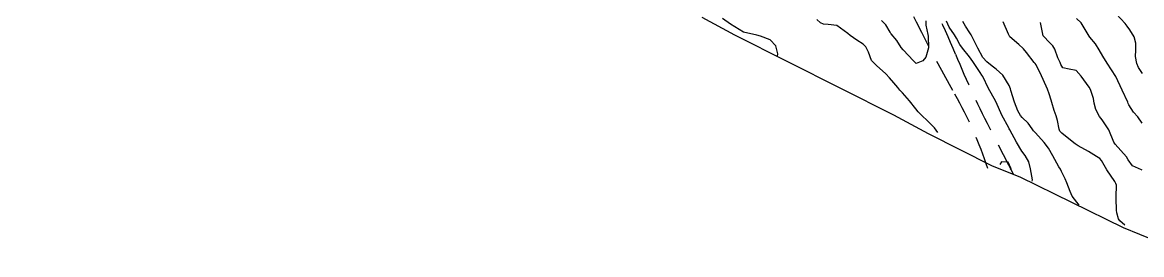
# Model space of a CAD drawing. Header units: metres. Extents: x 298520 to 308411, y 7433745 to 7450750.
# Drawn here: x 302847.1 to 303015.2, y 7440598.3 to 7440633.1 of the extents above; entities that cross this region are included whole.
import ezdxf

# ---------------------------------------------------------------- set-up
doc = ezdxf.new("R2010")
doc.units = ezdxf.units.M
doc.header["$LTSCALE"] = 10
doc.linetypes.add('DASHED', pattern=[0.75, 0.5, -0.25])
for name, color, linetype in [('Area', 45, 'Continuous'), ('Curvas de Nivel 1m', 11, 'Continuous'), ('Curvas de Nivel 5m', 15, 'Continuous'), ('Vias Secundárias', 230, 'DASHED')]:
    doc.layers.add(name, color=color, linetype=linetype)

msp = doc.modelspace()

# ---------------------------------------------------------------- linework, layer by layer
at = {"layer": 'Area'}
msp.add_polyline3d([(303022.33, 7440598.28, 756.28), (303012.54, 7440602.31, 755.14), (302996.98, 7440609.87, 752.64), (302992.86, 7440611.54, 751.38), (302983.21, 7440616.37, 754.49), (302978.01, 7440619.16, 751.3), (302954.15, 7440631.16, 750.76), (302949.22, 7440633.8, 750.9)], dxfattribs=at)
at = {"layer": 'Curvas de Nivel 1m', "flags": 128}
for points, elevation in [([(302984.63, 7440616.6), (302984.11, 7440617.28), (302983.3, 7440618.11), (302982.02, 7440619.31), (302981.69, 7440619.68), (302981.32, 7440620.15), (302980.38, 7440621.33), (302979.34, 7440622.54), (302978.95, 7440622.95), (302978.61, 7440623.35), (302978.03, 7440624.02), (302977.37, 7440624.79), (302976.82, 7440625.38), (302975.4, 7440626.63), (302974.67, 7440627.4), (302974.2, 7440628.63), (302973.83, 7440629.41), (302973.44, 7440629.81), (302972.45, 7440630.43), (302971.45, 7440631.12), (302971.1, 7440631.44), (302969.46, 7440632.63), (302968.16, 7440632.78), (302967.47, 7440632.81), (302967, 7440633.02), (302966.47, 7440633.5)], 751), ([(302982.81, 7440633.3), (302982.82, 7440632.66), (302983.15, 7440631.29), (302983.2, 7440631.04), (302983.24, 7440629.29), (302982.85, 7440627.86), (302982.39, 7440627.31), (302981.4, 7440626.94), (302980.96, 7440627.32), (302979.43, 7440628.96), (302979.13, 7440629.34), (302978.5, 7440630.4), (302977.64, 7440631.36), (302977.55, 7440631.45), (302977.46, 7440631.62), (302976.81, 7440632.72), (302976.18, 7440633.38)], 752), ([(302998.8, 7440609.3), (302998.83, 7440609.47), (302998.57, 7440611.11), (302998.3, 7440612.19), (302997.75, 7440613.12), (302997.24, 7440613.79), (302996.43, 7440615.14), (302995.45, 7440616.98), (302995.35, 7440617.15), (302995.28, 7440617.26), (302994.25, 7440619.16), (302993.39, 7440621.11), (302993.37, 7440621.17), (302993.33, 7440621.25), (302992.62, 7440622.46), (302992.26, 7440623.19), (302991.38, 7440624.96), (302991.25, 7440625.2), (302991, 7440625.6), (302989.91, 7440627.21), (302989.41, 7440627.92), (302988.32, 7440629.24), (302987.96, 7440629.77), (302987.45, 7440630.73), (302987.13, 7440631.25), (302986.32, 7440632.4), (302985.96, 7440633.27)], 752), ([(303005.85, 7440605.67), (303004.81, 7440607.04), (303004.49, 7440607.72), (303004.03, 7440609.05), (303003.78, 7440609.63), (303003.21, 7440610.75), (303003.04, 7440611.06), (303002.83, 7440611.45), (303001.92, 7440613.07), (303001.25, 7440614.22), (303000.62, 7440615.09), (302999.28, 7440616.53), (302999, 7440616.83), (302998.81, 7440617.11), (302998.18, 7440618), (302997.31, 7440618.85), (302997.04, 7440619.13), (302996.63, 7440619.83), (302996.13, 7440621.14), (302995.62, 7440622.88), (302995.53, 7440623.15), (302995.36, 7440623.61), (302994.42, 7440625.16), (302993.39, 7440626.06), (302992.77, 7440626.55), (302991.97, 7440627.19), (302991.41, 7440627.81), (302990.62, 7440629.21), (302989.83, 7440630.83), (302989.65, 7440631.22), (302989.46, 7440631.54), (302988.79, 7440632.55), (302988.39, 7440633.24)], 753), ([(303015.3, 7440618), (303014.66, 7440618.92), (303014.04, 7440619.65), (303013.33, 7440620.74), (303013.23, 7440620.94), (303013.15, 7440621.13), (303012.33, 7440622.95), (303011.38, 7440624.96), (303010.06, 7440626.97), (303009.42, 7440628.03), (303008.88, 7440628.99), (303008.31, 7440629.86), (303007.45, 7440630.88), (303007.35, 7440631.01), (303007.21, 7440631.26), (303006.14, 7440633.02), (303005.48, 7440633.66)], 756), ([(303015.39, 7440625.43), (303014.79, 7440626.32), (303014.54, 7440626.92), (303014.34, 7440628), (303014.36, 7440628.92), (303014.38, 7440629.99), (303014.1, 7440630.92), (303013.46, 7440631.97), (303013.06, 7440632.52), (303012.75, 7440632.94), (303011.49, 7440634.34)], 757), ([(303012.71, 7440602.7), (303011.97, 7440603.34), (303011.79, 7440603.62), (303011.54, 7440604.55), (303011.47, 7440604.96), (303011.41, 7440606.7), (303011.42, 7440606.96), (303011.45, 7440608.69), (303011.37, 7440608.96), (303011.2, 7440609.24), (303010.01, 7440610.97), (303009.23, 7440612.36), (303008.95, 7440612.7), (303008.48, 7440612.99), (303007.24, 7440613.73), (303005.7, 7440614.58), (303005.26, 7440614.88), (303005.08, 7440615.03), (303003.28, 7440616.46), (303002.98, 7440616.76), (303002.87, 7440617.06), (303002.62, 7440618.38), (303002.4, 7440619.06), (303002.12, 7440619.87), (303001.78, 7440621.07), (303001.68, 7440621.42), (303001.35, 7440622.39), (303001.09, 7440623.08), (303000.92, 7440623.53), (303000.21, 7440625.09), (302999.4, 7440626.71), (302999.24, 7440626.94), (302999.11, 7440627.1), (302997.97, 7440628.57), (302997.51, 7440629.13), (302997.47, 7440629.17), (302997.43, 7440629.2), (302996.78, 7440629.8), (302995.45, 7440630.91), (302995.33, 7440631.15), (302995.26, 7440631.35), (302994.45, 7440633.16)], 754), ([(302995.57, 7440610.97), (302995.65, 7440611.15), (302995.22, 7440612.12), (302994.22, 7440612.16), (302993.96, 7440611.79)], 751)]:
    msp.add_lwpolyline(points, dxfattribs=dict(at, elevation=elevation))
at = {"layer": 'Curvas de Nivel 5m', "flags": 128}
for points, elevation in [([(302960.53, 7440628.01), (302960.61, 7440628.37), (302960.28, 7440629.57), (302959.44, 7440630.46), (302957.99, 7440631.05), (302957.45, 7440631.19), (302955.45, 7440631.63), (302953.47, 7440632.81), (302952.28, 7440633.67)], 750), ([(303015.31, 7440610.91), (303015.21, 7440610.99), (303013.87, 7440611.58), (303013.23, 7440612.49), (303012.96, 7440612.94), (303011.26, 7440614.81), (303011.16, 7440614.96), (303011.08, 7440615.15), (303010.32, 7440616.97), (303009.31, 7440618.46), (303008.91, 7440618.99), (303008.38, 7440620.05), (303008.14, 7440621), (303008.01, 7440621.67), (303007.56, 7440623.01), (303007.36, 7440623.36), (303006.18, 7440625.02), (303005.39, 7440625.88), (303004.37, 7440626.07), (303003.4, 7440626.26), (303003.13, 7440626.78), (303003.01, 7440627.06), (303002.68, 7440627.79), (303002.22, 7440629.07), (303001.93, 7440629.57), (303001.44, 7440630.02), (303000.48, 7440631.09), (303000.22, 7440632.34), (303000.03, 7440633.09)], 755)]:
    msp.add_lwpolyline(points, dxfattribs=dict(at, elevation=elevation))
at = {"layer": 'Vias Secundárias'}
for points, elevation in [([(302996.07, 7440610.24), (302992.77, 7440616.55, -0.022644), (302987.29, 7440628.31, 0.032169), (302980.57, 7440642.04, -0.053493), (302975.5, 7440653.62, 0.020134), (302967.76, 7440675.07, 0.04624), (302963.84, 7440682.63, 0.077884), (302954.33, 7440693.32, -0.005445), (302946.58, 7440699.85, 0.067657), (302935, 7440707.36, 0.002346), (302927.32, 7440710.93, -0.059458), (302909.2, 7440722.04, 0.026709), (302888.92, 7440736.36, 0.073432), (302879.33, 7440740.58, 0.222174), (302861.04, 7440737.46, 0.139319), (302849.31, 7440723.2, 0.132179), (302847.31, 7440709.76, 0.030194), (302849.44, 7440697.68, 1.691524)], 752.36), ([(302853.22, 7440694.67), (302851.47, 7440700.46, -0.0985), (302850.18, 7440713.62, -0.113586), (302854.32, 7440725.89, -0.152629), (302865.59, 7440735.7, -0.224132), (302878.64, 7440735.35, -0.00318), (302886.59, 7440731.26, -0.082017), (302893.8, 7440725.83, 0.090732), (302896.72, 7440723.72, -0.048357), (302908.08, 7440716.86, 0.003037), (302912.8, 7440713.39, 0.054737), (302922.76, 7440707.7, -0.005313), (302931.96, 7440703.6, -0.042833), (302947.51, 7440694.79, -0.074629), (302952.61, 7440690.03, 0.016242), (302956.8, 7440685.09, -0.074943), (302961.99, 7440677.29, -0.006183), (302968.31, 7440663.32, -0.007416), (302974.88, 7440647.66, 0.034559), (302987.19, 7440622.31, -0.051041), (302992.15, 7440611.17, 0.724431)], 757.79)]:
    msp.add_lwpolyline(points, format="xyb", dxfattribs=dict(at, elevation=elevation))

doc.saveas('drawing.dxf')
